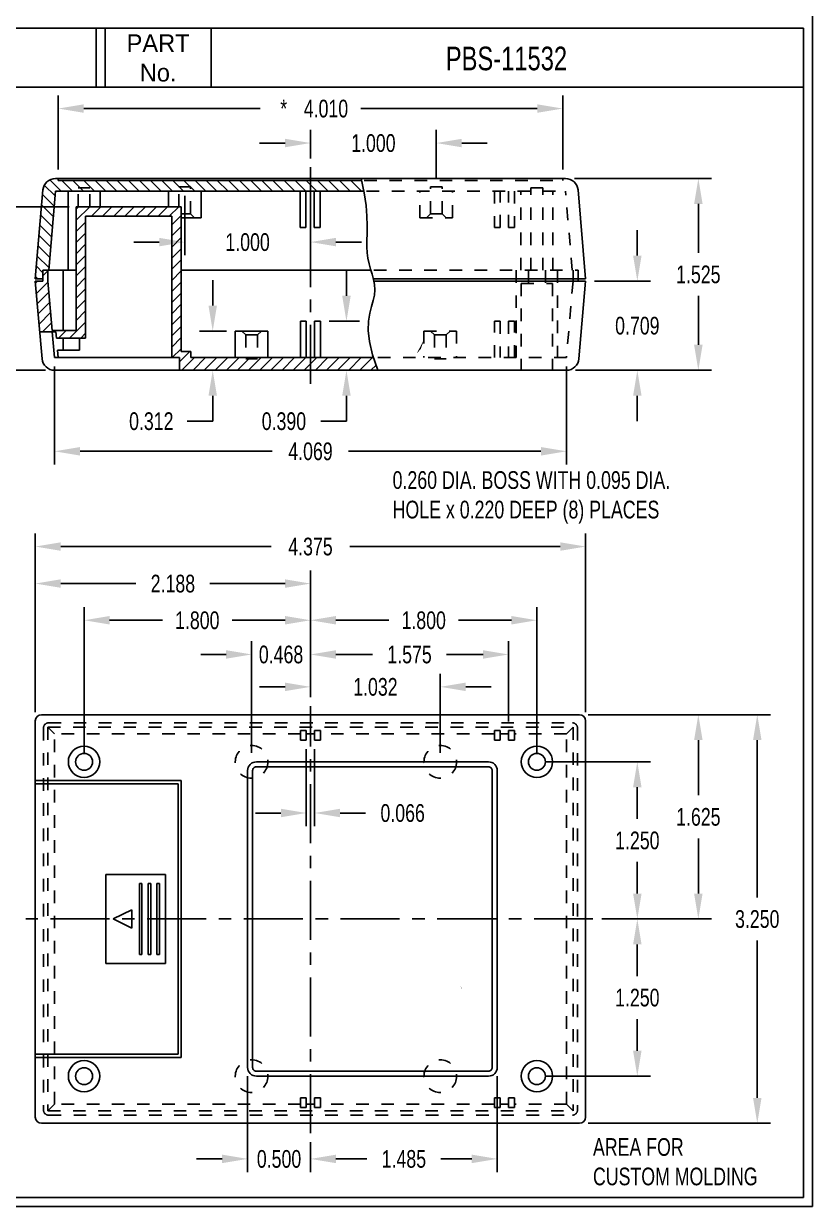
# Model space of a CAD drawing. Extents: x 0 to 11.4, y 0 to 17.4.
# Drawn here: x 5.12 to 11.38, y 0 to 9.41 of the extents above; entities that cross this region are included whole.
import ezdxf
from ezdxf.enums import TextEntityAlignment as Align

# ---------------------------------------------------------------- set-up
doc = ezdxf.new("R2010")
doc.units = 0
doc.header["$LTSCALE"] = 0.375
doc.linetypes.add('CENTER', pattern=[2, 1.25, -0.25, 0.25, -0.25])
doc.linetypes.add('HIDDEN', pattern=[0.375, 0.25, -0.125])
doc.layers.get('0').update_dxf_attribs({"linetype": 'CONTINUOUS'})
doc.layers.get('DEFPOINTS').update_dxf_attribs({"linetype": 'CONTINUOUS'})
for name, color, linetype in [('CENTER', 7, 'CENTER'), ('DIM', 7, 'CONTINUOUS'), ('HIDDEN', 7, 'HIDDEN'), ('OBJECT', 7, 'CONTINUOUS'), ('TEXT', 7, 'CONTINUOUS'), ('TITLE', 7, 'CONTINUOUS')]:
    doc.layers.add(name, color=color, linetype=linetype)
doc.styles.get("Standard").update_dxf_attribs({"font": 'TXT', "width": 0.75})
doc.styles.add('TXT', font='txt', dxfattribs={"width": 0.75})
doc.dimstyles.new('23NSTD', dxfattribs={"dimscale": 1.125, "dimtxt": 0.125, "dimasz": 0.18, "dimexe": 0.093, "dimexo": 0.063, "dimgap": 0.09, "dimtad": 0, "dimtih": 1, "dimtoh": 1, "dimzin": 0, "dimcen": 0.09, "dimazin": 3, "dimtfac": 1, "dimtofl": 0, "dimtmove": 0, "dimatfit": 3})
doc.dimstyles.new('23NSTDI', dxfattribs={"dimscale": 1.125, "dimtxt": 0.125, "dimasz": 0.18, "dimexe": 0.093, "dimexo": 0.063, "dimgap": 0.09, "dimtad": 0, "dimtih": 1, "dimtoh": 1, "dimzin": 0, "dimcen": 0.09, "dimazin": 3, "dimtfac": 1, "dimtix": 1, "dimtofl": 0, "dimtmove": 0, "dimatfit": 3})

# ---------------------------------------------------------------- blocks, each defined once
blk = doc.blocks.new('*D15')
at = {"color": 0, "linetype": 'BYBLOCK'}
for p, q in [((9.265765, 4.511676), (10.713761, 4.511676)), ((10.609136, 4.309176), (10.609136, 3.058238)), ((10.609136, 1.464176), (10.609136, 2.715113)), ((9.265765, 1.261676), (10.713761, 1.261676))]:
    blk.add_line(p, q, dxfattribs=at)
for points in [[(10.575386, 4.309176), (10.642886, 4.309176), (10.609136, 4.511676)], [(10.575386, 1.464176), (10.642886, 1.464176), (10.609136, 1.261676)]]:
    blk.add_solid(points, dxfattribs=at)
at = {"layer": 'DEFPOINTS', "color": 0, "linetype": 'BYBLOCK'}
for p in [(9.19489, 4.511676), (10.609136, 4.511676), (9.19489, 1.261676)]:
    blk.add_point(p, dxfattribs=at)
at = {"color": 0, "linetype": 'BYBLOCK', "style": 'TXT', "width": 0.75}
blk.add_text('3.250', height=0.140625, dxfattribs=at).set_placement((10.609136, 2.886676), align=Align.MIDDLE_CENTER)
blk = doc.blocks.new('*D51')
at = {"color": 0, "linetype": 'BYBLOCK'}
for p, q in [((5.20788, 3.931262), (5.20788, 5.35237)), ((9.58288, 3.931262), (9.58288, 5.35237)), ((5.41038, 5.247745), (7.083193, 5.247745)), ((9.38038, 5.247745), (7.707568, 5.247745))]:
    blk.add_line(p, q, dxfattribs=at)
for points in [[(5.41038, 5.281495), (5.41038, 5.213995), (5.20788, 5.247745)], [(9.38038, 5.281495), (9.38038, 5.213995), (9.58288, 5.247745)]]:
    blk.add_solid(points, dxfattribs=at)
at = {"layer": 'DEFPOINTS', "color": 0, "linetype": 'BYBLOCK'}
for p in [(9.58288, 5.247745), (5.20788, 3.860387), (9.58288, 3.860387)]:
    blk.add_point(p, dxfattribs=at)
at = {"color": 0, "linetype": 'BYBLOCK', "style": 'TXT', "width": 0.75}
blk.add_text('4.375', height=0.140625, dxfattribs=at).set_placement((7.39538, 5.247745), align=Align.MIDDLE_CENTER)
blk = doc.blocks.new('*D12')
at = {"color": 0, "linetype": 'BYBLOCK'}
for p, q in [((9.65571, 8.245664), (9.65571, 8.448164)), ((9.315765, 8.043164), (9.760335, 8.043164)), ((9.162889, 7.334164), (9.760335, 7.334164)), ((9.65571, 7.131664), (9.65571, 6.929164))]:
    blk.add_line(p, q, dxfattribs=at)
for points in [[(9.62196, 8.245664), (9.68946, 8.245664), (9.65571, 8.043164)], [(9.62196, 7.131664), (9.68946, 7.131664), (9.65571, 7.334164)]]:
    blk.add_solid(points, dxfattribs=at)
at = {"layer": 'DEFPOINTS', "color": 0, "linetype": 'BYBLOCK'}
for p in [(9.24489, 8.043164), (9.092014, 7.334164), (9.65571, 7.334164)]:
    blk.add_point(p, dxfattribs=at)
at = {"color": 0, "linetype": 'BYBLOCK', "style": 'TXT', "width": 0.75}
blk.add_text('0.709', height=0.140625, dxfattribs=at).set_placement((9.65571, 7.688664), align=Align.MIDDLE_CENTER)
blk = doc.blocks.new('*D14')
at = {"color": 0, "linetype": 'BYBLOCK'}
for p, q in [((9.155634, 8.859164), (10.245398, 8.859164)), ((10.140773, 8.656664), (10.140773, 8.268227)), ((10.140773, 7.536664), (10.140773, 7.925102)), ((9.162889, 7.334164), (10.245398, 7.334164))]:
    blk.add_line(p, q, dxfattribs=at)
for points in [[(10.107023, 8.656664), (10.174523, 8.656664), (10.140773, 8.859164)], [(10.107023, 7.536664), (10.174523, 7.536664), (10.140773, 7.334164)]]:
    blk.add_solid(points, dxfattribs=at)
at = {"layer": 'DEFPOINTS', "color": 0, "linetype": 'BYBLOCK'}
for p in [(9.084759, 8.859164), (10.140773, 8.859164), (9.092014, 7.334164)]:
    blk.add_point(p, dxfattribs=at)
at = {"color": 0, "linetype": 'BYBLOCK', "style": 'TXT', "width": 0.75}
blk.add_text('1.525', height=0.140625, dxfattribs=at).set_placement((10.140773, 8.096664), align=Align.MIDDLE_CENTER)
blk = doc.blocks.new('*D59')
at = {"color": 0, "linetype": 'BYBLOCK'}
for p, q in [((6.92738, 3.606262), (6.92738, 4.493963)), ((7.39538, 4.048703), (7.39538, 4.493963)), ((6.72488, 4.389338), (6.52238, 4.389338)), ((7.59788, 4.389338), (7.80038, 4.389338))]:
    blk.add_line(p, q, dxfattribs=at)
for points in [[(6.72488, 4.423088), (6.72488, 4.355588), (6.92738, 4.389338)], [(7.59788, 4.423088), (7.59788, 4.355588), (7.39538, 4.389338)]]:
    blk.add_solid(points, dxfattribs=at)
at = {"layer": 'DEFPOINTS', "color": 0, "linetype": 'BYBLOCK'}
for p in [(6.92738, 4.389338), (7.39538, 3.977828), (6.92738, 3.535387)]:
    blk.add_point(p, dxfattribs=at)
at = {"color": 0, "linetype": 'BYBLOCK', "style": 'TXT', "width": 0.75}
blk.add_text('0.468', height=0.140625, dxfattribs=at).set_placement((7.16138, 4.389338), align=Align.MIDDLE_CENTER)
blk = doc.blocks.new('*D60')
at = {"color": 0, "linetype": 'BYBLOCK'}
for p, q in [((7.39538, 4.048703), (7.39538, 4.236382)), ((8.42738, 3.606262), (8.42738, 4.236382)), ((7.19288, 4.131757), (6.99038, 4.131757)), ((8.62988, 4.131757), (8.83238, 4.131757))]:
    blk.add_line(p, q, dxfattribs=at)
for points in [[(7.19288, 4.165507), (7.19288, 4.098007), (7.39538, 4.131757)], [(8.62988, 4.165507), (8.62988, 4.098007), (8.42738, 4.131757)]]:
    blk.add_solid(points, dxfattribs=at)
at = {"layer": 'DEFPOINTS', "color": 0, "linetype": 'BYBLOCK'}
for p in [(8.42738, 4.131757), (7.39538, 3.977828), (8.42738, 3.535387)]:
    blk.add_point(p, dxfattribs=at)
at = {"color": 0, "linetype": 'BYBLOCK', "style": 'TXT', "width": 0.75}
blk.add_text('1.032', height=0.140625, dxfattribs=at).set_placement((7.91138, 4.131757), align=Align.MIDDLE_CENTER)
blk = doc.blocks.new('*D48')
at = {"color": 0, "linetype": 'BYBLOCK'}
for p, q in [((5.59538, 3.606262), (5.59538, 4.766105)), ((7.39538, 4.048703), (7.39538, 4.766105)), ((5.79788, 4.66148), (6.218349, 4.66148)), ((7.19288, 4.66148), (6.772412, 4.66148))]:
    blk.add_line(p, q, dxfattribs=at)
for points in [[(5.79788, 4.69523), (5.79788, 4.62773), (5.59538, 4.66148)], [(7.19288, 4.69523), (7.19288, 4.62773), (7.39538, 4.66148)]]:
    blk.add_solid(points, dxfattribs=at)
at = {"layer": 'DEFPOINTS', "color": 0, "linetype": 'BYBLOCK'}
for p in [(5.59538, 4.66148), (7.39538, 3.977828), (5.59538, 3.535387)]:
    blk.add_point(p, dxfattribs=at)
at = {"color": 0, "linetype": 'BYBLOCK', "style": 'TXT', "width": 0.75}
blk.add_text('1.800', height=0.140625, dxfattribs=at).set_placement((6.49538, 4.66148), align=Align.MIDDLE_CENTER)
blk = doc.blocks.new('*D49')
at = {"color": 0, "linetype": 'BYBLOCK'}
for p, q in [((7.39538, 4.048703), (7.39538, 4.766105)), ((9.19538, 3.606262), (9.19538, 4.766105)), ((7.59788, 4.66148), (8.018349, 4.66148)), ((8.99288, 4.66148), (8.572412, 4.66148))]:
    blk.add_line(p, q, dxfattribs=at)
for points in [[(7.59788, 4.69523), (7.59788, 4.62773), (7.39538, 4.66148)], [(8.99288, 4.69523), (8.99288, 4.62773), (9.19538, 4.66148)]]:
    blk.add_solid(points, dxfattribs=at)
at = {"layer": 'DEFPOINTS', "color": 0, "linetype": 'BYBLOCK'}
for p in [(9.19538, 4.66148), (7.39538, 3.977828), (9.19538, 3.535387)]:
    blk.add_point(p, dxfattribs=at)
at = {"color": 0, "linetype": 'BYBLOCK', "style": 'TXT', "width": 0.75}
blk.add_text('1.800', height=0.140625, dxfattribs=at).set_placement((8.29538, 4.66148), align=Align.MIDDLE_CENTER)
blk = doc.blocks.new('*D10')
at = {"color": 0, "linetype": 'BYBLOCK'}
for p, q in [((8.928265, 4.136676), (9.760335, 4.136676)), ((9.65571, 3.934176), (9.65571, 3.683238)), ((9.65571, 3.089176), (9.65571, 3.340113)), ((9.373904, 2.886676), (9.760335, 2.886676))]:
    blk.add_line(p, q, dxfattribs=at)
for points in [[(9.62196, 3.934176), (9.68946, 3.934176), (9.65571, 4.136676)], [(9.62196, 3.089176), (9.68946, 3.089176), (9.65571, 2.886676)]]:
    blk.add_solid(points, dxfattribs=at)
at = {"layer": 'DEFPOINTS', "color": 0, "linetype": 'BYBLOCK'}
for p in [(8.85739, 4.136676), (9.65571, 4.136676), (9.303029, 2.886676)]:
    blk.add_point(p, dxfattribs=at)
at = {"color": 0, "linetype": 'BYBLOCK', "style": 'TXT', "width": 0.75}
blk.add_text('1.250', height=0.140625, dxfattribs=at).set_placement((9.65571, 3.511676), align=Align.MIDDLE_CENTER)
blk = doc.blocks.new('*D11')
at = {"color": 0, "linetype": 'BYBLOCK'}
for p, q in [((9.373904, 2.886676), (9.760335, 2.886676)), ((9.65571, 2.684176), (9.65571, 2.433238)), ((9.65571, 1.839176), (9.65571, 2.090113)), ((8.928265, 1.636676), (9.760335, 1.636676))]:
    blk.add_line(p, q, dxfattribs=at)
for points in [[(9.62196, 2.684176), (9.68946, 2.684176), (9.65571, 2.886676)], [(9.62196, 1.839176), (9.68946, 1.839176), (9.65571, 1.636676)]]:
    blk.add_solid(points, dxfattribs=at)
at = {"layer": 'DEFPOINTS', "color": 0, "linetype": 'BYBLOCK'}
for p in [(9.303029, 2.886676), (8.85739, 1.636676), (9.65571, 1.636676)]:
    blk.add_point(p, dxfattribs=at)
at = {"color": 0, "linetype": 'BYBLOCK', "style": 'TXT', "width": 0.75}
blk.add_text('1.250', height=0.140625, dxfattribs=at).set_placement((9.65571, 2.261676), align=Align.MIDDLE_CENTER)
blk = doc.blocks.new('*D13')
at = {"color": 0, "linetype": 'BYBLOCK'}
for p, q in [((9.265765, 4.511676), (10.245398, 4.511676)), ((10.140773, 4.309176), (10.140773, 3.870738)), ((10.140773, 3.089176), (10.140773, 3.527613)), ((9.373904, 2.886676), (10.245398, 2.886676))]:
    blk.add_line(p, q, dxfattribs=at)
for points in [[(10.107023, 4.309176), (10.174523, 4.309176), (10.140773, 4.511676)], [(10.107023, 3.089176), (10.174523, 3.089176), (10.140773, 2.886676)]]:
    blk.add_solid(points, dxfattribs=at)
at = {"layer": 'DEFPOINTS', "color": 0, "linetype": 'BYBLOCK'}
for p in [(9.19489, 4.511676), (10.140773, 4.511676), (9.303029, 2.886676)]:
    blk.add_point(p, dxfattribs=at)
at = {"color": 0, "linetype": 'BYBLOCK', "style": 'TXT', "width": 0.75}
blk.add_text('1.625', height=0.140625, dxfattribs=at).set_placement((10.140773, 3.699176), align=Align.MIDDLE_CENTER)
blk = doc.blocks.new('*D50')
at = {"color": 0, "linetype": 'BYBLOCK'}
for p, q in [((5.20788, 3.931262), (5.20788, 5.057756)), ((7.39538, 4.048703), (7.39538, 5.057756)), ((5.41038, 4.953131), (6.007021, 4.953131)), ((7.19288, 4.953131), (6.59624, 4.953131))]:
    blk.add_line(p, q, dxfattribs=at)
for points in [[(5.41038, 4.986881), (5.41038, 4.919381), (5.20788, 4.953131)], [(7.19288, 4.986881), (7.19288, 4.919381), (7.39538, 4.953131)]]:
    blk.add_solid(points, dxfattribs=at)
at = {"layer": 'DEFPOINTS', "color": 0, "linetype": 'BYBLOCK'}
for p in [(5.20788, 4.953131), (7.39538, 3.977828), (5.20788, 3.860387)]:
    blk.add_point(p, dxfattribs=at)
at = {"color": 0, "linetype": 'BYBLOCK', "style": 'TXT', "width": 0.75}
blk.add_text('2.188', height=0.140625, dxfattribs=at).set_placement((6.30163, 4.953131), align=Align.MIDDLE_CENTER)
blk = doc.blocks.new('*D45')
at = {"color": 0, "linetype": 'BYBLOCK'}
for p, q in [((5.39038, 8.092669), (5.39038, 8.68254)), ((9.40038, 8.092669), (9.40038, 8.68254)), ((5.59288, 8.577915), (6.995302, 8.577915)), ((9.19788, 8.577915), (7.795458, 8.577915))]:
    blk.add_line(p, q, dxfattribs=at)
for points in [[(5.59288, 8.611665), (5.59288, 8.544165), (5.39038, 8.577915)], [(9.19788, 8.611665), (9.19788, 8.544165), (9.40038, 8.577915)]]:
    blk.add_solid(points, dxfattribs=at)
at = {"layer": 'DEFPOINTS', "color": 0, "linetype": 'BYBLOCK'}
for p in [(9.40038, 8.577915), (5.39038, 8.021794), (9.40038, 8.021794)]:
    blk.add_point(p, dxfattribs=at)
at = {"color": 0, "linetype": 'BYBLOCK', "style": 'TXT', "width": 0.75}
for s, p in [('* ', (7.202021, 8.577915)), ('4.010', (7.518427, 8.577915))]:
    blk.add_text(s, height=0.140625, dxfattribs=at).set_placement(p, align=Align.MIDDLE_CENTER)
blk = doc.blocks.new('*D47')
at = {"color": 0, "linetype": 'BYBLOCK'}
for p, q in [((7.39538, 4.048703), (7.39538, 4.493963)), ((8.97038, 3.855246), (8.97038, 4.493963)), ((7.59788, 4.389338), (7.888271, 4.389338)), ((8.76788, 4.389338), (8.47749, 4.389338))]:
    blk.add_line(p, q, dxfattribs=at)
for points in [[(7.59788, 4.423088), (7.59788, 4.355588), (7.39538, 4.389338)], [(8.76788, 4.423088), (8.76788, 4.355588), (8.97038, 4.389338)]]:
    blk.add_solid(points, dxfattribs=at)
at = {"layer": 'DEFPOINTS', "color": 0, "linetype": 'BYBLOCK'}
for p in [(8.97038, 4.389338), (7.39538, 3.977828), (8.97038, 3.784371)]:
    blk.add_point(p, dxfattribs=at)
at = {"color": 0, "linetype": 'BYBLOCK', "style": 'TXT', "width": 0.75}
blk.add_text('1.575', height=0.140625, dxfattribs=at).set_placement((8.18288, 4.389338), align=Align.MIDDLE_CENTER)
blk = doc.blocks.new('*D61')
at = {"color": 0, "linetype": 'BYBLOCK'}
for p, q in [((6.89538, 1.034512), (6.89538, 0.272737)), ((7.39538, 0.511384), (7.39538, 0.272737)), ((6.69288, 0.377362), (6.49038, 0.377362)), ((7.59788, 0.377362), (7.80038, 0.377362))]:
    blk.add_line(p, q, dxfattribs=at)
for points in [[(6.69288, 0.411112), (6.69288, 0.343612), (6.89538, 0.377362)], [(7.59788, 0.411112), (7.59788, 0.343612), (7.39538, 0.377362)]]:
    blk.add_solid(points, dxfattribs=at)
at = {"layer": 'DEFPOINTS', "color": 0, "linetype": 'BYBLOCK'}
for p in [(6.89538, 1.105387), (7.39538, 0.582259), (6.89538, 0.377362)]:
    blk.add_point(p, dxfattribs=at)
at = {"color": 0, "linetype": 'BYBLOCK', "style": 'TXT', "width": 0.75}
blk.add_text('0.500', height=0.140625, dxfattribs=at).set_placement((7.14538, 0.377362), align=Align.MIDDLE_CENTER)
blk = doc.blocks.new('*D17')
at = {"color": 0, "linetype": 'BYBLOCK'}
for p, q in [((7.024351, 3.776321), (7.024351, 3.163968)), ((7.090429, 3.776321), (7.090429, 3.163968)), ((6.821851, 3.268593), (6.619351, 3.268593)), ((7.292929, 3.268593), (7.495429, 3.268593))]:
    blk.add_line(p, q, dxfattribs=at)
for points in [[(6.821851, 3.302343), (6.821851, 3.234843), (7.024351, 3.268593)], [(7.292929, 3.302343), (7.292929, 3.234843), (7.090429, 3.268593)]]:
    blk.add_solid(points, dxfattribs=at)
at = {"layer": 'DEFPOINTS', "color": 0, "linetype": 'BYBLOCK'}
for p in [(7.024351, 3.847196), (7.090429, 3.847196), (7.090429, 3.268593)]:
    blk.add_point(p, dxfattribs=at)
at = {"color": 0, "linetype": 'BYBLOCK', "style": 'TXT', "width": 0.75}
blk.add_text('0.066', height=0.140625, dxfattribs=at).set_placement((7.790038, 3.268593), align=Align.MIDDLE_CENTER)
blk = doc.blocks.new('*D46')
at = {"color": 0, "linetype": 'BYBLOCK'}
for p, q in [((8.88038, 1.034512), (8.88038, 0.272737)), ((7.39538, 0.511384), (7.39538, 0.272737)), ((7.59788, 0.377362), (7.843271, 0.377362)), ((8.67788, 0.377362), (8.43249, 0.377362))]:
    blk.add_line(p, q, dxfattribs=at)
for points in [[(7.59788, 0.411112), (7.59788, 0.343612), (7.39538, 0.377362)], [(8.67788, 0.411112), (8.67788, 0.343612), (8.88038, 0.377362)]]:
    blk.add_solid(points, dxfattribs=at)
at = {"layer": 'DEFPOINTS', "color": 0, "linetype": 'BYBLOCK'}
for p in [(8.88038, 1.105387), (7.39538, 0.582259), (8.88038, 0.377362)]:
    blk.add_point(p, dxfattribs=at)
at = {"color": 0, "linetype": 'BYBLOCK', "style": 'TXT', "width": 0.75}
blk.add_text('1.485', height=0.140625, dxfattribs=at).set_placement((8.13788, 0.377362), align=Align.MIDDLE_CENTER)
blk = doc.blocks.new('*X24')
at = {"color": 0}
for p, q in [((6.757551, 19.493788), (6.672223, 19.579116)), ((6.806841, 19.532886), (6.716994, 19.622734)), ((6.89523, 19.532886), (6.81023, 19.617886)), ((6.983618, 19.532886), (6.898618, 19.617886)), ((7.072006, 19.532886), (6.987006, 19.617886)), ((7.160395, 19.532886), (7.075395, 19.617886)), ((7.248783, 19.532886), (7.163783, 19.617886)), ((7.337171, 19.532886), (7.252171, 19.617886)), ((7.42556, 19.532886), (7.34056, 19.617886)), ((7.513948, 19.532886), (7.428948, 19.617886)), ((7.602336, 19.532886), (7.517336, 19.617886)), ((7.690725, 19.532886), (7.605725, 19.617886)), ((7.779113, 19.532886), (7.694113, 19.617886)), ((7.867501, 19.532886), (7.782501, 19.617886)), ((7.95589, 19.532886), (7.87089, 19.617886)), ((8.044278, 19.532886), (7.959278, 19.617886)), ((8.132666, 19.532886), (8.047666, 19.617886)), ((8.221055, 19.532886), (8.136055, 19.617886)), ((8.309443, 19.532886), (8.224443, 19.617886)), ((8.397832, 19.532886), (8.312832, 19.617886)), ((8.48622, 19.532886), (8.40122, 19.617886)), ((8.574608, 19.532886), (8.489608, 19.617886)), ((8.662997, 19.532886), (8.577997, 19.617886)), ((8.751385, 19.532886), (8.666385, 19.617886)), ((8.839773, 19.532886), (8.754773, 19.617886)), ((8.928162, 19.532886), (8.843162, 19.617886)), ((9.01655, 19.532886), (8.93155, 19.617886)), ((9.104938, 19.532886), (9.019938, 19.617886)), ((9.193327, 19.532886), (9.108327, 19.617886)), ((6.750586, 19.412365), (6.658123, 19.504828)), ((6.743621, 19.330942), (6.651142, 19.42342)), ((6.736656, 19.249519), (6.644161, 19.342013)), ((6.72969, 19.168096), (6.63718, 19.260606)), ((6.71576, 19.005249), (6.623218, 19.097791)), ((6.722725, 19.086672), (6.630199, 19.179198)), ((6.708794, 18.923826), (6.616238, 19.016383)), ((6.660766, 18.883467), (6.609257, 18.934976)), ((6.619884, 18.83596), (6.602276, 18.853568))]:
    blk.add_line(p, q, dxfattribs=at)
blk = doc.blocks.new('*X23')
at = {"color": 0}
for p, q in [((6.925766, 19.300134), (7.033518, 19.407886)), ((6.925766, 19.388523), (6.945129, 19.407886)), ((7.046906, 19.332886), (7.121906, 19.407886)), ((7.135294, 19.332886), (7.210294, 19.407886)), ((7.223683, 19.332886), (7.298683, 19.407886)), ((7.312071, 19.332886), (7.387071, 19.407886)), ((7.400459, 19.332886), (7.475459, 19.407886)), ((7.488848, 19.332886), (7.563848, 19.407886)), ((7.577236, 19.332886), (7.652236, 19.407886)), ((7.665624, 19.332886), (7.740624, 19.407886)), ((6.925766, 19.211746), (7.000766, 19.286746)), ((7.685766, 19.264639), (7.760766, 19.339639)), ((6.925766, 19.123358), (7.000766, 19.198358)), ((7.685766, 19.176251), (7.760766, 19.251251)), ((6.925766, 19.034969), (7.000766, 19.109969)), ((7.685766, 19.087863), (7.760766, 19.162863)), ((6.925766, 18.946581), (7.000766, 19.021581)), ((7.685766, 18.999474), (7.760766, 19.074474)), ((6.925766, 18.858193), (7.000766, 18.933193)), ((7.685766, 18.911086), (7.760766, 18.986086)), ((6.602236, 18.799828), (6.619294, 18.816886)), ((6.660766, 18.858358), (6.701148, 18.89874)), ((6.925766, 18.769804), (7.000766, 18.844804)), ((7.685766, 18.822698), (7.760766, 18.897698)), ((6.609252, 18.718455), (6.701666, 18.81087)), ((6.616267, 18.637083), (6.70868, 18.729496)), ((6.925766, 18.681416), (7.000766, 18.756416)), ((7.685766, 18.734309), (7.760766, 18.809309)), ((7.685766, 18.645921), (7.760766, 18.720921)), ((6.623283, 18.55571), (6.715695, 18.648121)), ((6.925766, 18.593028), (7.000766, 18.668028)), ((7.685766, 18.557532), (7.760766, 18.632532)), ((6.630298, 18.474337), (6.722709, 18.566747)), ((6.925766, 18.504639), (7.000766, 18.579639)), ((7.685766, 18.469144), (7.760766, 18.544144)), ((6.65831, 18.41396), (6.729723, 18.485373)), ((6.873475, 18.36396), (7.000766, 18.491251)), ((7.685766, 18.380756), (7.760766, 18.455756)), ((6.746698, 18.41396), (6.756698, 18.42396)), ((6.785086, 18.36396), (6.845086, 18.42396)), ((6.961863, 18.36396), (7.000766, 18.402863)), ((7.685766, 18.292367), (7.760766, 18.367367)), ((7.689673, 18.207886), (7.760766, 18.278979)), ((7.745766, 18.175591), (7.828061, 18.257886)), ((7.76645, 18.107886), (7.86645, 18.207886)), ((7.854838, 18.107886), (7.954838, 18.207886)), ((7.943226, 18.107886), (8.043226, 18.207886)), ((8.031615, 18.107886), (8.131615, 18.207886)), ((8.120003, 18.107886), (8.220003, 18.207886)), ((8.208391, 18.107886), (8.308391, 18.207886)), ((8.29678, 18.107886), (8.39678, 18.207886)), ((8.385168, 18.107886), (8.485168, 18.207886)), ((8.473556, 18.107886), (8.573556, 18.207886)), ((8.561945, 18.107886), (8.661945, 18.207886)), ((8.650333, 18.107886), (8.750333, 18.207886)), ((8.738721, 18.107886), (8.838721, 18.207886)), ((8.82711, 18.107886), (8.92711, 18.207886)), ((8.915498, 18.107886), (9.015498, 18.207886)), ((9.003887, 18.107886), (9.103887, 18.207886)), ((9.092275, 18.107886), (9.192275, 18.207886)), ((9.180663, 18.107886), (9.280663, 18.207886)), ((9.269052, 18.107886), (9.310133, 18.148967))]:
    blk.add_line(p, q, dxfattribs=at)
blk = doc.blocks.new('*D27')
at = {"color": 0, "linetype": 'BYBLOCK'}
for p, q in [((19.297088, 19.420029), (18.474536, 19.420029)), ((18.579161, 19.217529), (18.579161, 18.941592)), ((18.579161, 18.322529), (18.579161, 18.598467)), ((19.109463, 18.120029), (18.474536, 18.120029))]:
    blk.add_line(p, q, dxfattribs=at)
for points in [[(18.545411, 19.217529), (18.612911, 19.217529), (18.579161, 19.420029)], [(18.545411, 18.322529), (18.612911, 18.322529), (18.579161, 18.120029)]]:
    blk.add_solid(points, dxfattribs=at)
at = {"layer": 'DEFPOINTS', "color": 0, "linetype": 'BYBLOCK'}
for p in [(19.367963, 19.420029), (18.579161, 18.120029), (19.180338, 18.120029)]:
    blk.add_point(p, dxfattribs=at)
at = {"color": 0, "linetype": 'BYBLOCK', "style": 'TXT', "width": 0.75}
blk.add_text('1.300', height=0.140625, dxfattribs=at).set_placement((18.579161, 18.770029), align=Align.MIDDLE_CENTER)
blk = doc.blocks.new('*D28')
at = {"color": 0, "linetype": 'BYBLOCK'}
for p, q in [((7.681207, 7.189258), (7.681207, 7.391758)), ((7.544908, 6.986758), (7.785832, 6.986758)), ((7.722753, 6.596758), (7.785832, 6.596758)), ((7.681207, 6.394258), (7.681207, 6.191758)), ((7.681207, 6.191758), (7.478707, 6.191758))]:
    blk.add_line(p, q, dxfattribs=at)
for points in [[(7.647457, 7.189258), (7.714957, 7.189258), (7.681207, 6.986758)], [(7.647457, 6.394258), (7.714957, 6.394258), (7.681207, 6.596758)]]:
    blk.add_solid(points, dxfattribs=at)
at = {"layer": 'DEFPOINTS', "color": 0, "linetype": 'BYBLOCK'}
for p in [(7.474033, 6.986758), (7.651878, 6.596758), (7.681207, 6.596758)]:
    blk.add_point(p, dxfattribs=at)
at = {"color": 0, "linetype": 'BYBLOCK', "style": 'TXT', "width": 0.75}
blk.add_text('0.390', height=0.140625, dxfattribs=at).set_placement((7.184098, 6.191758), align=Align.MIDDLE_CENTER)
blk = doc.blocks.new('*D58')
at = {"color": 0, "linetype": 'BYBLOCK'}
for p, q in [((6.586107, 7.152682), (6.586107, 7.355182)), ((6.694505, 6.950182), (6.481482, 6.950182)), ((6.694505, 6.638182), (6.481482, 6.638182)), ((6.586107, 6.435682), (6.586107, 6.233182)), ((6.586107, 6.233182), (6.383607, 6.233182))]:
    blk.add_line(p, q, dxfattribs=at)
for points in [[(6.552357, 7.152682), (6.619857, 7.152682), (6.586107, 6.950182)], [(6.552357, 6.435682), (6.619857, 6.435682), (6.586107, 6.638182)]]:
    blk.add_solid(points, dxfattribs=at)
at = {"layer": 'DEFPOINTS', "color": 0, "linetype": 'BYBLOCK'}
for p in [(6.76538, 6.950182), (6.586107, 6.638182), (6.76538, 6.638182)]:
    blk.add_point(p, dxfattribs=at)
at = {"color": 0, "linetype": 'BYBLOCK', "style": 'TXT', "width": 0.75}
blk.add_text('0.312', height=0.140625, dxfattribs=at).set_placement((6.097786, 6.233182), align=Align.MIDDLE_CENTER)
blk = doc.blocks.new('*D54')
at = {"color": 0, "linetype": 'BYBLOCK'}
for p, q in [((5.360755, 6.667307), (5.360755, 5.888837)), ((9.430005, 6.667307), (9.430005, 5.888837)), ((5.563255, 5.993462), (7.091982, 5.993462)), ((9.227505, 5.993462), (7.698779, 5.993462))]:
    blk.add_line(p, q, dxfattribs=at)
for points in [[(5.563255, 6.027212), (5.563255, 5.959712), (5.360755, 5.993462)], [(9.227505, 6.027212), (9.227505, 5.959712), (9.430005, 5.993462)]]:
    blk.add_solid(points, dxfattribs=at)
at = {"layer": 'DEFPOINTS', "color": 0, "linetype": 'BYBLOCK'}
for p in [(5.360755, 6.738182), (9.430005, 6.738182), (9.430005, 5.993462)]:
    blk.add_point(p, dxfattribs=at)
at = {"color": 0, "linetype": 'BYBLOCK', "style": 'TXT', "width": 0.75}
blk.add_text('4.069', height=0.140625, dxfattribs=at).set_placement((7.39538, 5.993462), align=Align.MIDDLE_CENTER)
blk = doc.blocks.new('*D68')
at = {"color": 0, "linetype": 'BYBLOCK'}
for p, q in [((7.39538, 8.269803), (7.39538, 8.496395)), ((8.39538, 8.113766), (8.39538, 8.496395)), ((7.19288, 8.39177), (6.99038, 8.39177)), ((8.59788, 8.39177), (8.80038, 8.39177))]:
    blk.add_line(p, q, dxfattribs=at)
for points in [[(7.19288, 8.42552), (7.19288, 8.35802), (7.39538, 8.39177)], [(8.59788, 8.42552), (8.59788, 8.35802), (8.39538, 8.39177)]]:
    blk.add_solid(points, dxfattribs=at)
at = {"layer": 'DEFPOINTS', "color": 0, "linetype": 'BYBLOCK'}
for p in [(7.39538, 8.39177), (7.39538, 8.198928), (8.39538, 8.042891)]:
    blk.add_point(p, dxfattribs=at)
at = {"color": 0, "linetype": 'BYBLOCK', "style": 'TXT', "width": 0.75}
blk.add_text('1.000', height=0.140625, dxfattribs=at).set_placement((7.89538, 8.39177), align=Align.MIDDLE_CENTER)
blk = doc.blocks.new('*D66')
at = {"color": 0, "linetype": 'BYBLOCK'}
for p, q in [((7.39538, 8.128053), (7.39538, 7.499419)), ((6.39538, 7.972016), (6.39538, 7.499419)), ((6.19288, 7.604044), (5.99038, 7.604044)), ((7.59788, 7.604044), (7.80038, 7.604044))]:
    blk.add_line(p, q, dxfattribs=at)
for points in [[(6.19288, 7.637794), (6.19288, 7.570294), (6.39538, 7.604044)], [(7.59788, 7.637794), (7.59788, 7.570294), (7.39538, 7.604044)]]:
    blk.add_solid(points, dxfattribs=at)
at = {"layer": 'DEFPOINTS', "color": 0, "linetype": 'BYBLOCK'}
for p in [(7.39538, 8.198928), (6.39538, 8.042891), (7.39538, 7.604044)]:
    blk.add_point(p, dxfattribs=at)
at = {"color": 0, "linetype": 'BYBLOCK', "style": 'TXT', "width": 0.75}
blk.add_text('1.000', height=0.140625, dxfattribs=at).set_placement((6.89538, 7.604044), align=Align.MIDDLE_CENTER)

msp = doc.modelspace()

# ---------------------------------------------------------------- linework, layer by layer
at = {"layer": 'CENTER'}
for p, q in [((7.39538, 6.542508), (7.39538, 8.263943)), ((7.39538, 0.582259), (7.39538, 3.977828)), ((9.64102, 2.285387), (5.132344, 2.285387))]:
    msp.add_line(p, q, dxfattribs=at)
at = {"layer": 'DIM'}
for points in [[(5.928129, 7.533057, 0, 0.075938, 0), (5.772659, 7.662808, 0, 0, 0), (4.720106, 8.541241, 0, 0, 0), (4.517606, 8.541241, 0, 0, 0)], [(8.272698, 6.820043, 0, 0.075938, 0), (8.170836, 6.645027, 0, 0, 0), (7.735895, 5.784462, 0, 0, 0), (7.837951, 5.784462, 0, 0, 0), (7.94283, 5.784462, 0, 0, 0)], [(8.593846, 1.735742, 0, 0.075938, 0), (8.698385, 1.562312, 0, 0, 0), (9.33737, 0.472176, 0, 0, 0), (9.53987, 0.472176, 0, 0, 0)]]:
    msp.add_lwpolyline(points, format="xyseb", dxfattribs=at)
at = {"layer": 'HIDDEN'}
for p, q in [((5.54838, 7.949907), (5.54838, 8.099984)), ((5.54838, 8.099984), (5.64238, 8.099982)), ((5.64238, 7.949907), (5.64238, 8.099982)), ((6.34838, 7.949907), (6.34838, 8.107907)), ((6.34838, 8.107907), (6.44238, 8.107907)), ((6.44238, 7.893907), (6.44238, 8.107907)), ((7.822539, 8.159907), (9.40038, 8.159907)), ((8.34838, 7.893907), (8.34838, 8.107907)), ((8.34838, 8.107907), (8.44238, 8.107907)), ((8.44238, 7.893907), (8.44238, 8.107907)), ((9.24238, 8.099984), (9.14838, 8.099982)), ((9.14838, 7.444982), (9.14838, 8.099982)), ((9.24238, 7.444984), (9.24238, 8.099984)), ((9.40038, 8.174907), (9.40038, 8.159907)), ((7.841985, 8.074907), (9.42275, 8.074907)), ((8.26538, 7.862907), (8.26538, 8.074907)), ((8.52538, 7.862907), (8.52538, 8.074907)), ((8.858688, 8.074907), (8.858688, 7.784907)), ((8.904302, 7.784907), (8.904302, 8.074907)), ((8.97038, 7.784907), (8.97038, 8.074907)), ((9.015994, 8.074907), (9.015994, 7.784907)), ((9.06788, 7.44498), (9.06788, 8.074917)), ((9.32288, 7.444986), (9.32288, 8.074917)), ((9.476637, 7.44498), (9.42275, 8.074907)), ((6.36788, 7.893907), (6.44238, 7.893907)), ((6.47338, 7.862907), (6.44238, 7.893907)), ((8.26538, 7.862907), (8.52538, 7.862907)), ((8.31738, 7.862907), (8.34838, 7.893907)), ((8.34838, 7.893907), (8.44238, 7.893907)), ((8.47338, 7.862907), (8.44238, 7.893907)), ((8.858688, 7.784907), (8.904302, 7.784907)), ((9.015994, 7.784907), (8.97038, 7.784907)), ((7.899923, 7.44498), (9.52288, 7.44498)), ((9.03038, 7.44498), (9.03038, 6.749907)), ((9.12788, 7.44498), (9.12788, 7.339907)), ((9.26288, 7.44498), (9.26288, 7.339907)), ((9.36038, 7.44498), (9.36038, 6.749907)), ((9.482498, 7.358907), (9.482498, 7.44498)), ((9.52288, 7.44498), (9.52288, 7.358907)), ((9.07038, 7.339907), (9.07038, 6.649907)), ((9.07038, 7.339907), (9.32038, 7.339907)), ((9.32038, 7.339907), (9.32038, 6.649907)), ((9.482509, 7.358907), (9.430005, 6.749907)), ((6.84938, 6.961907), (6.88038, 6.930907)), ((7.00538, 6.961907), (6.97438, 6.930907)), ((8.29738, 6.961907), (8.55738, 6.961907)), ((8.29738, 6.961907), (8.29738, 6.749907)), ((8.34938, 6.961907), (8.38038, 6.930907)), ((8.50538, 6.961907), (8.47438, 6.930907)), ((8.55738, 6.961907), (8.55738, 6.749907)), ((8.858688, 7.039907), (8.904302, 7.039907)), ((8.858688, 6.749907), (8.858688, 7.039907)), ((8.904302, 7.039907), (8.904302, 6.749907)), ((9.015994, 7.039907), (8.97038, 7.039907)), ((8.97038, 7.039907), (8.97038, 6.749907)), ((9.015994, 6.749907), (9.015994, 7.039907)), ((6.88038, 6.930907), (6.88038, 6.741907)), ((6.88038, 6.930907), (6.97438, 6.930907)), ((6.97438, 6.930907), (6.97438, 6.741907)), ((8.38038, 6.930907), (8.47438, 6.930907)), ((8.38038, 6.930907), (8.38038, 6.741907)), ((8.47438, 6.930907), (8.47438, 6.741907)), ((6.88038, 6.741907), (6.97438, 6.741907)), ((7.931286, 6.749907), (9.430005, 6.749907)), ((8.38038, 6.741907), (8.47438, 6.741907)), ((5.27288, 3.805387), (5.27288, 0.765387)), ((5.30788, 3.810387), (5.30788, 0.760387)), ((5.30788, 3.810387), (9.48288, 3.810387)), ((5.30788, 3.810387), (5.359262, 3.759006)), ((5.31288, 3.845387), (9.47788, 3.845387)), ((7.316727, 3.784371), (7.316727, 3.706881)), ((7.316727, 3.784371), (7.362341, 3.784371)), ((7.362341, 3.706881), (7.362341, 3.784371)), ((7.428419, 3.784371), (7.474033, 3.784371)), ((7.428419, 3.706881), (7.428419, 3.784371)), ((7.474033, 3.784371), (7.474033, 3.706881)), ((8.858688, 3.784371), (8.904302, 3.784371)), ((8.858688, 3.784371), (8.858688, 3.706881)), ((8.904302, 3.706881), (8.904302, 3.784371)), ((8.97038, 3.784371), (9.015994, 3.784371)), ((8.97038, 3.706881), (8.97038, 3.784371)), ((9.015994, 3.784371), (9.015994, 3.706881)), ((9.48288, 3.810387), (9.431499, 3.759006)), ((9.48288, 3.810387), (9.48288, 0.760387)), ((9.51788, 3.805387), (9.51788, 0.765387)), ((5.359262, 0.811769), (5.359262, 3.759006)), ((7.316727, 3.759006), (5.359262, 3.759006)), ((7.316727, 3.706881), (7.362341, 3.706881)), ((7.428419, 3.759006), (7.362341, 3.759006)), ((7.474033, 3.706881), (7.428419, 3.706881)), ((8.858688, 3.759006), (7.474033, 3.759006)), ((8.858688, 3.706881), (8.904302, 3.706881)), ((8.97038, 3.759006), (8.904302, 3.759006)), ((9.015994, 3.706881), (8.97038, 3.706881)), ((9.431499, 3.759006), (9.015994, 3.759006)), ((9.431499, 0.811769), (9.431499, 3.759006)), ((7.316727, 0.786404), (7.316727, 0.863894)), ((7.316727, 0.863894), (7.362341, 0.863894)), ((7.362341, 0.863894), (7.362341, 0.786404)), ((7.428419, 0.863894), (7.428419, 0.786404)), ((7.474033, 0.863894), (7.428419, 0.863894)), ((7.474033, 0.786404), (7.474033, 0.863894)), ((8.858688, 0.786404), (8.858688, 0.863894)), ((8.858688, 0.863894), (8.904302, 0.863894)), ((8.904302, 0.863894), (8.904302, 0.786404)), ((8.97038, 0.863894), (8.97038, 0.786404)), ((9.015994, 0.863894), (8.97038, 0.863894)), ((9.015994, 0.786404), (9.015994, 0.863894)), ((5.30788, 0.760387), (5.359262, 0.811769)), ((5.30788, 0.760387), (9.48288, 0.760387)), ((7.316727, 0.811769), (5.359262, 0.811769)), ((7.316727, 0.786404), (7.362341, 0.786404)), ((7.428419, 0.811769), (7.362341, 0.811769)), ((7.428419, 0.786404), (7.474033, 0.786404)), ((8.858688, 0.811769), (7.474033, 0.811769)), ((8.858688, 0.786404), (8.904302, 0.786404)), ((8.97038, 0.811769), (8.904302, 0.811769)), ((8.97038, 0.786404), (9.015994, 0.786404)), ((9.431499, 0.811769), (9.015994, 0.811769)), ((9.431499, 0.811769), (9.48288, 0.760387)), ((5.31288, 0.725387), (9.47788, 0.725387))]:
    msp.add_line(p, q, dxfattribs=at)
for centre in [(6.92738, 3.535387), (8.42738, 3.535387), (6.92738, 1.035387), (8.42738, 1.035387)]:
    msp.add_circle(centre, 0.13, dxfattribs=at)
for centre, start, end in [((5.31288, 3.805387), 90, 180), ((9.47788, 3.805387), 0, 90), ((5.31288, 0.765387), 180, 270), ((9.47788, 0.765387), 270, 0)]:
    msp.add_arc(centre, 0.04, start, end, dxfattribs=at)
at = {"layer": 'OBJECT'}
for p, q in [((5.368011, 8.174907), (9.42275, 8.174907)), ((5.39038, 8.174907), (5.39038, 8.159907)), ((5.39038, 8.159907), (7.800601, 8.159907)), ((5.20788, 7.37798), (5.268391, 8.083622)), ((5.314124, 7.44498), (5.368011, 8.074907)), ((5.368011, 8.074907), (7.818574, 8.074907)), ((5.46788, 7.444986), (5.46788, 8.074917)), ((5.72288, 7.949907), (5.72288, 8.074917)), ((6.26538, 7.949907), (6.26538, 8.074907)), ((6.52538, 7.862907), (6.52538, 8.074907)), ((7.313727, 8.074907), (7.313727, 7.784907)), ((7.359341, 7.784907), (7.359341, 8.074907)), ((7.425419, 7.784907), (7.425419, 8.074907)), ((7.471033, 8.074907), (7.471033, 7.784907)), ((9.58288, 7.37798), (9.522369, 8.083622)), ((5.53288, 7.949907), (5.53288, 6.96598)), ((5.53288, 7.949907), (6.36788, 7.949907)), ((6.36788, 7.949907), (6.36788, 6.799907)), ((5.60788, 7.874907), (5.60788, 6.90598)), ((5.60788, 7.874907), (6.29288, 7.874907)), ((6.29288, 7.874907), (6.29288, 6.749907)), ((6.36788, 7.862907), (6.52538, 7.862907)), ((7.313727, 7.784907), (7.359341, 7.784907)), ((7.471033, 7.784907), (7.425419, 7.784907)), ((5.26788, 7.44498), (5.53288, 7.44498)), ((5.26788, 7.44498), (5.26788, 7.358907)), ((5.308262, 7.358907), (5.308262, 7.44498)), ((5.43038, 7.44498), (5.43038, 6.96598)), ((6.36788, 7.44498), (7.876171, 7.44498)), ((5.20788, 7.37798), (5.26788, 7.37798)), ((5.20788, 7.358907), (5.261136, 6.741191)), ((5.20788, 7.358907), (5.26788, 7.358907)), ((5.308262, 7.358907), (5.342131, 6.96598)), ((7.89435, 7.37798), (9.58288, 7.37798)), ((7.898277, 7.358907), (9.58288, 7.358907)), ((9.58288, 7.358907), (9.529625, 6.741191)), ((5.342131, 6.96598), (5.53288, 6.96598)), ((6.79738, 6.961907), (7.05738, 6.961907)), ((6.79738, 6.961907), (6.79738, 6.749907)), ((7.05738, 6.961907), (7.05738, 6.749907)), ((7.316727, 7.039907), (7.362341, 7.039907)), ((7.316727, 6.749907), (7.316727, 7.039907)), ((7.362341, 7.039907), (7.362341, 6.749907)), ((7.474033, 7.039907), (7.428419, 7.039907)), ((7.428419, 7.039907), (7.428419, 6.749907)), ((7.474033, 6.749907), (7.474033, 7.039907)), ((5.242618, 6.95598), (5.371093, 6.95598)), ((5.342993, 6.95598), (5.360755, 6.749907)), ((5.371093, 6.95598), (5.375404, 6.90598)), ((5.375404, 6.90598), (5.60788, 6.90598)), ((5.43038, 6.90598), (5.43038, 6.809907)), ((5.558079, 6.90598), (5.558079, 6.809907)), ((5.383687, 6.809907), (5.558079, 6.809907)), ((5.383687, 6.809907), (5.388859, 6.749907)), ((6.36788, 6.799907), (6.44288, 6.799907)), ((6.44288, 6.799907), (6.44288, 6.749907)), ((5.360755, 6.749907), (6.35288, 6.749907)), ((6.35288, 6.749907), (6.35288, 6.649907)), ((6.44288, 6.749907), (7.896484, 6.749907)), ((5.360755, 6.649907), (9.430005, 6.649907)), ((5.20788, 3.860387), (5.20788, 0.710387)), ((9.53288, 3.910387), (5.25788, 3.910387)), ((9.58288, 3.860387), (9.58288, 0.710387)), ((6.36788, 3.386387), (5.20788, 3.386387)), ((6.36788, 3.386387), (6.36788, 1.184387)), ((6.34288, 3.361387), (5.20788, 3.361387)), ((6.34288, 3.361387), (6.34288, 1.209387)), ((5.76788, 2.640387), (5.76788, 1.930387)), ((6.24288, 2.640387), (5.76788, 2.640387)), ((6.24288, 2.640387), (6.24288, 1.930387)), ((6.03488, 2.567887), (6.03488, 2.002887)), ((6.05488, 2.567887), (6.03488, 2.567887)), ((6.05488, 2.567887), (6.05488, 2.002887)), ((6.10488, 2.567887), (6.10488, 2.002887)), ((6.12488, 2.567887), (6.10488, 2.567887)), ((6.12488, 2.567887), (6.12488, 2.002887)), ((6.17488, 2.567887), (6.17488, 2.002887)), ((6.19488, 2.567887), (6.17488, 2.567887)), ((6.19488, 2.567887), (6.19488, 2.002887)), ((5.82788, 2.285387), (5.97488, 2.357887)), ((5.97488, 2.357887), (5.97488, 2.212887)), ((5.82788, 2.285387), (5.97488, 2.212887)), ((6.05488, 2.002887), (6.03488, 2.002887)), ((6.12488, 2.002887), (6.10488, 2.002887)), ((6.19488, 2.002887), (6.17488, 2.002887)), ((6.24288, 1.930387), (5.76788, 1.930387)), ((6.34288, 1.209387), (5.20788, 1.209387)), ((6.36788, 1.184387), (5.20788, 1.184387)), ((9.53288, 0.660387), (5.25788, 0.660387))]:
    msp.add_line(p, q, dxfattribs=at)
msp.add_lwpolyline([(7.931724, 6.649907), (7.888154, 6.773544), (7.863674, 6.878068), (7.85446, 6.966047), (7.856687, 7.040051), (7.866531, 7.102647), (7.880167, 7.156405), (7.893773, 7.203892), (7.903522, 7.247679), (7.906493, 7.289964), (7.90337, 7.331479), (7.895737, 7.372585), (7.885181, 7.413644), (7.873286, 7.455017), (7.861638, 7.497067), (7.851822, 7.540155), (7.845424, 7.584643), (7.843424, 7.631168), (7.844378, 7.681464), (7.846239, 7.737539), (7.846956, 7.801401), (7.844483, 7.875061), (7.83677, 7.960526), (7.821768, 8.059805), (7.797429, 8.174907)], dxfattribs=at)
for points in [[(8.81038, 1.035387), (6.96538, 1.035387, -0.414214), (6.89538, 1.105387), (6.89538, 3.465387, -0.414214), (6.96538, 3.535387), (8.81038, 3.535387, -0.414214), (8.88038, 3.465387), (8.88038, 1.105387, -0.414214)], [(8.81038, 1.075387), (6.96538, 1.075387, -0.414214), (6.93538, 1.105387), (6.93538, 3.465387, -0.414214), (6.96538, 3.495387), (8.81038, 3.495387, -0.414214), (8.84038, 3.465387), (8.84038, 1.105387, -0.414214)]]:
    msp.add_lwpolyline(points, format="xyb", close=True, dxfattribs=at)
for centre, radius in [((5.59538, 3.535387), 0.125), ((5.59538, 3.535387), 0.0675), ((9.19538, 3.535387), 0.125), ((9.19538, 3.535387), 0.0675), ((5.59538, 1.035387), 0.125), ((9.19538, 1.035387), 0.125), ((5.59538, 1.035387), 0.0675), ((9.19538, 1.035387), 0.0675)]:
    msp.add_circle(centre, radius, dxfattribs=at)
for centre, radius, start, end in [((5.368011, 8.074907), 0.1, 90, 175), ((9.42275, 8.074907), 0.1, 5, 90), ((5.360755, 6.749907), 0.1, 185, 270), ((9.430005, 6.749907), 0.1, 270, 355), ((5.25788, 3.860387), 0.05, 90, 180), ((9.53288, 3.860387), 0.05, 0, 90), ((5.25788, 0.710387), 0.05, 180, 270), ((9.53288, 0.710387), 0.05, 270, 0)]:
    msp.add_arc(centre, radius, start, end, dxfattribs=at)
at = {"layer": 'TITLE'}
for p, q in [((11.385, 17.4375), (11.385, 0)), ((0.06975, 9.371516), (11.31525, 9.371516)), ((5.6925, 9.371516), (5.6925, 8.901266)), ((5.76225, 9.371516), (5.76225, 8.901266)), ((6.606, 9.371516), (6.606, 8.901266)), ((11.31525, 9.371516), (11.31525, 0.06975)), ((0.06975, 8.901266), (11.31525, 8.901266)), ((11.385, 0), (0, 0)), ((11.31525, 0.06975), (0.06975, 0.06975))]:
    msp.add_line(p, q, dxfattribs=at)

# ---------------------------------------------------------------- block references
at = {"layer": 'OBJECT'}
for name in ['*X24', '*X23']:
    msp.add_blockref(name, (-1.392885, -11.45798), dxfattribs=at)

# ---------------------------------------------------------------- texts
at = {"layer": 'DIM', "width": 0.75}
for s, p in [('0.260 DIA. BOSS WITH 0.095 DIA.', (8.048095, 5.706046)), ('HOLE x 0.220 DEEP (8) PLACES', (8.048095, 5.471202))]:
    msp.add_text(s, height=0.140906, dxfattribs=at).set_placement(p)
at = {"layer": 'DIM', "style": 'TXT', "width": 0.75}
for s, p in [('AREA FOR', (9.64112, 0.472176)), ('CUSTOM MOLDING', (9.64112, 0.237801))]:
    msp.add_text(s, height=0.140625, dxfattribs=at).set_placement(p, align=Align.MIDDLE_LEFT)
at = {"layer": 'TEXT', "style": 'TXT'}
for s, p in [('PART', (6.184125, 9.180731)), ('No.', (6.184125, 8.946356))]:
    msp.add_text(s, height=0.140625, dxfattribs=at).set_placement(p, align=Align.CENTER)
at = {"layer": 'TEXT', "style": 'TXT', "width": 0.75}
msp.add_text('PBS-11532', height=0.188, dxfattribs=at).set_placement((8.953258, 9.035592), align=Align.CENTER)

# ---------------------------------------------------------------- dimensions: what is measured, and where the dimension line sits
at = {"layer": 'DIM'}
dim = msp.add_linear_dim(base=(9.40038, 8.731028), p1=(5.39038, 8.174907), p2=(9.40038, 8.174907), text='* <>', dimstyle='23NSTD', dxfattribs=at)
dim.commit()
dim.dimension.update_dxf_attribs({"geometry": '*D45', "text_midpoint": (7.39538, 8.731028), "insert": (0, 0.153113)})
for base, p1, p2, dimstyle, picture, middle, set_off in [((7.39538, 8.456786), (8.39538, 8.107907), (7.39538, 8.263943), '23NSTDI', '*D68', (7.89538, 8.456786), (0, 0.065015)), ((7.39538, 7.669059), (6.39538, 8.107907), (7.39538, 8.263943), '23NSTDI', '*D66', (6.89538, 7.669059), (0, 0.065015)), ((9.430005, 6.005187), (5.360755, 6.749907), (9.430005, 6.749907), '23NSTD', '*D54', (7.39538, 6.005187), (0, 0.011725)), ((7.428419, 3.128278), (7.362341, 3.706881), (7.428419, 3.706881), '23NSTD', '*D17', (8.128029, 3.128278), (0.337991, -0.140315))]:
    dim = msp.add_linear_dim(base=base, p1=p1, p2=p2, dimstyle=dimstyle, dxfattribs=at)
    dim.commit()
    dim.dimension.update_dxf_attribs({"geometry": picture, "text_midpoint": middle, "insert": set_off})
for base, p1, p2, dimstyle, picture, middle, set_off in [((10.478764, 8.174907), (9.430005, 6.649907), (9.42275, 8.174907), '23NSTD', '*D14', (10.478764, 7.412407), (0.337991, -0.684257)), ((4.759579, 6.649907), (5.54838, 7.949907), (5.360755, 6.649907), '23NSTD', '*D27', (4.759579, 7.299907), (-13.819582, -11.470123)), ((9.993701, 6.649907), (9.58288, 7.358907), (9.430005, 6.649907), '23NSTDI', '*D12', (9.993701, 7.004407), (0.337991, -0.684257)), ((7.681207, 6.649907), (7.474033, 7.039907), (7.651878, 6.649907), '23NSTD', '*D28', (7.184098, 6.244907), (0, 0.053149)), ((6.618107, 6.649907), (6.79738, 6.961907), (6.79738, 6.649907), '23NSTD', '*D58', (6.129786, 6.244907), (0.032, 0.011725)), ((10.947126, 3.910387), (9.53288, 0.660387), (9.53288, 3.910387), '23NSTD', '*D15', (10.947126, 2.285387), (0.337991, -0.601288)), ((10.478764, 3.910387), (9.64102, 2.285387), (9.53288, 3.910387), '23NSTD', '*D13', (10.478764, 3.097887), (0.337991, -0.601288)), ((9.993701, 3.535387), (9.64102, 2.285387), (9.19538, 3.535387), '23NSTD', '*D10', (9.993701, 2.910387), (0.337991, -0.601288)), ((9.993701, 1.035387), (9.64102, 2.285387), (9.19538, 1.035387), '23NSTD', '*D11', (9.993701, 1.660387), (0.337991, -0.601288))]:
    dim = msp.add_linear_dim(base=base, p1=p1, p2=p2, angle=90, dimstyle=dimstyle, dxfattribs=at)
    dim.commit()
    dim.dimension.update_dxf_attribs({"geometry": picture, "text_midpoint": middle, "insert": set_off})
for base, p1, p2, dimstyle, picture, middle in [((9.58288, 5.247745), (5.20788, 3.860387), (9.58288, 3.860387), '23NSTD', '*D51', (7.39538, 5.247745)), ((5.20788, 4.953131), (7.39538, 3.977828), (5.20788, 3.860387), '23NSTD', '*D50', (6.30163, 4.953131)), ((5.59538, 4.66148), (7.39538, 3.977828), (5.59538, 3.535387), '23NSTD', '*D48', (6.49538, 4.66148)), ((9.19538, 4.66148), (7.39538, 3.977828), (9.19538, 3.535387), '23NSTD', '*D49', (8.29538, 4.66148)), ((6.92738, 4.389338), (7.39538, 3.977828), (6.92738, 3.535387), '23NSTDI', '*D59', (7.16138, 4.389338)), ((8.97038, 4.389338), (7.39538, 3.977828), (8.97038, 3.784371), '23NSTD', '*D47', (8.18288, 4.389338)), ((8.42738, 4.131757), (7.39538, 3.977828), (8.42738, 3.535387), '23NSTDI', '*D60', (7.91138, 4.131757)), ((6.89538, 0.377362), (7.39538, 0.582259), (6.89538, 1.105387), '23NSTDI', '*D61', (7.14538, 0.377362)), ((8.88038, 0.377362), (7.39538, 0.582259), (8.88038, 1.105387), '23NSTD', '*D46', (8.13788, 0.377362))]:
    dim = msp.add_linear_dim(base=base, p1=p1, p2=p2, dimstyle=dimstyle, dxfattribs=at)
    dim.commit()
    dim.dimension.update_dxf_attribs({"geometry": picture, "text_midpoint": middle})

doc.saveas('drawing.dxf')
